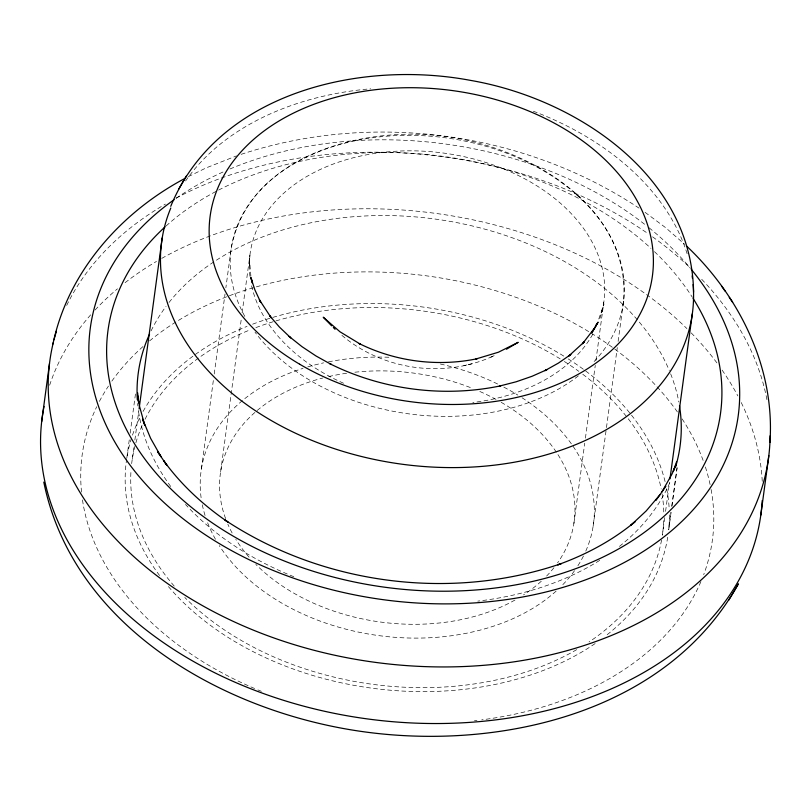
<?xml version="1.0" encoding="UTF-8"?>
<svg xmlns="http://www.w3.org/2000/svg" width="811" height="811" viewBox="0 0 811 811"><rect width="100%" height="100%" fill="white"/><g stroke="black" fill="none" stroke-linecap="round" stroke-linejoin="round"><path stroke-width="0.61" stroke-dasharray="4.05 3.04" d="M618.114 341.38L623.71 300.09C630.035 203.338 523.338 144.571 439.714 135.822C359.364 126.334 247.467 157.344 231.105 249.048L225.874 287.773M126.82 457.972L129.334 439.38M130.166 433.175L135.863 391.024M132.335 458.783L133.866 447.49M134.869 440.008L138.955 409.829M201.402 468.9L213.546 378.96M214.226 373.962L225.022 294.018M220.643 471.718L241.455 317.8M242.124 312.793L249.91 255.232L249.322 266.748L249.362 258.172L250.964 276.886M573.884 523.46L584.741 443.181M585.42 438.163L595.264 365.406M595.943 360.398L603.749 302.696L601.296 313.969L603.962 303.872L597.9 321.592M593.125 526.278L606.304 428.806M606.466 427.579L617.283 347.574M664.736 517.631L662.364 535.138A267.772 188.345 7.7 0 0 663.722 520.632M665.578 511.376L669.47 482.616M671.062 512.41L668.72 529.765A273.348 192.278 7.7 0 0 669.349 513.647M671.903 506.206L677.094 467.775M668.903 527.322L670.94 512.44M671.792 506.236L677.063 467.805M623.01 305.159L623.71 300.09M188.304 176.646L206.166 167.887L236.488 155.894M341.918 335.379C383.066 370.313 444.681 378.757 493.615 355.897M490.888 357.205L494.152 355.654M241.181 154.323C372.553 111.107 523.764 131.696 638.997 208.092M468.484 364.544L471.982 363.744M463.75 365.67L466.954 364.93M645.1 212.35L665.689 227.719L684.646 244.283M522.031 397.755A197.965 139.249 7.7 0 1 585.542 551.642M583.444 556.032A197.965 139.249 7.7 0 1 577.3 566.656M574.533 570.701A197.965 139.249 7.7 0 1 561.617 585.897M556.133 591.107A197.965 139.249 7.7 0 1 219.305 545.631M215.462 539.254A197.965 139.249 7.7 0 1 207.494 522.436M205.061 515.472A197.965 139.249 7.7 0 1 202.314 504.847M201.108 497.69A197.965 139.249 7.7 0 1 303.04 368.346M307.774 366.896A197.965 139.249 7.7 0 1 323.609 362.852M328.425 361.858A197.965 139.249 7.7 0 1 389.787 357.296M440.353 364.007A197.965 139.249 7.7 0 1 498.339 384.353M503.834 387.131A197.965 139.249 7.7 0 1 517.813 395.089M244.821 316.402A197.965 139.249 7.7 0 1 445.776 137.829A197.965 139.249 7.7 0 1 592.486 363.247M578.355 375.858A197.965 139.249 7.7 0 1 255.009 332.145M66.705 305.412A362.608 255.059 7.7 0 1 165.403 204.098M176.007 198.188A362.608 255.059 7.7 0 1 648.415 233.903M652.571 236.842A362.608 255.059 7.7 0 1 690.11 267.721M701.718 279.298A362.608 255.059 7.7 0 1 767.368 402.226M176.19 198.249A326.904 229.939 7.7 0 1 224.272 171.445M229.979 168.982A326.904 229.939 7.7 0 1 646.174 225.499M649.053 227.79A326.904 229.939 7.7 0 1 690.496 268.431M669.815 482.667A273.348 192.278 7.7 0 1 618.955 546.776M599.714 560.35A273.348 192.278 7.7 0 1 477.791 601.123M293.805 576.692A273.348 192.278 7.7 0 1 185.516 504.452M170.736 486.509A273.348 192.278 7.7 0 1 138.306 409.717M137.85 405.976A273.348 192.278 7.7 0 1 137.606 403.483M151.12 330.807A273.348 192.278 7.7 0 1 166.062 306.345M169.012 302.493A273.348 192.278 7.7 0 1 435.193 219.061A273.348 192.278 7.7 0 1 669.288 370.485M670.656 373.851A273.348 192.278 7.7 0 1 678.837 402.013M166.093 225.985A309.052 217.389 7.7 0 1 650.98 248.379M654.477 251.663A309.052 217.389 7.7 0 1 692.412 297.363M667.706 537.196A273.348 192.278 7.7 0 1 606.07 635.571M595.112 643.589A273.348 192.278 7.7 0 1 167.958 586.049M159.554 575.496A273.348 192.278 7.7 0 1 140.273 416.712M143.06 411.471A273.348 192.278 7.7 0 1 247.031 326.377M252.626 324.187A273.348 192.278 7.7 0 1 564.152 356.333M568.247 358.908A273.348 192.278 7.7 0 1 665.344 482.636M666.693 488.8A273.348 192.278 7.7 0 1 669.105 507.422M49.633 385.225A362.608 255.059 7.7 0 1 90.893 314.607M95.069 310.005A362.608 255.059 7.7 0 1 117.453 288.828M125.097 282.664A362.608 255.059 7.7 0 1 156.452 261.436M161.754 258.385A362.608 255.059 7.7 0 1 686.887 328.577M691.215 332.915A362.608 255.059 7.7 0 1 717.826 364.129M722.104 370.11A362.608 255.059 7.7 0 1 737.858 395.93M741.244 402.58A362.608 255.059 7.7 0 1 762.289 482.312M711.085 489.449A317.983 223.664 7.7 0 1 703.695 574.644M700.917 581.588A317.983 223.664 7.7 0 1 481.775 719.844M476.929 720.432A317.983 223.664 7.7 0 1 474.496 720.715M261.375 691.317A317.983 223.664 7.7 0 1 257.979 689.928M254.613 688.509A317.983 223.664 7.7 0 1 82.428 499.525M81.526 492.084A317.983 223.664 7.7 0 1 96.722 406.727M99.398 401.404A317.983 223.664 7.7 0 1 108.451 386.087M111.847 381.119A317.983 223.664 7.7 0 1 143.162 346.409M149.589 340.904A317.983 223.664 7.7 0 1 677.367 411.907M682.122 418.912A317.983 223.664 7.7 0 1 703.431 461.277M705.377 466.964A317.983 223.664 7.7 0 1 710.091 484.502M661.573 539.994A267.772 188.345 7.7 0 1 589.06 641.967M576.682 649.662A267.772 188.345 7.7 0 1 184.807 597.474M174.213 586.089A267.772 188.345 7.7 0 1 131.078 469.67M131.666 463.608A267.772 188.345 7.7 0 1 142.432 424.852M145.057 419.267A267.772 188.345 7.7 0 1 250.092 329.864M255.881 327.614A267.772 188.345 7.7 0 1 560.168 358.847M564.385 361.503A267.772 188.345 7.7 0 1 578.78 371.316M582.785 374.287A267.772 188.345 7.7 0 1 661.198 488.982M662.06 493.818A267.772 188.345 7.7 0 1 663.814 514.539M501.168 402.297A178.511 125.563 7.7 0 1 557.583 562.854M553.923 567.741A178.511 125.563 7.7 0 1 546.624 576.033M541.282 581.234A178.511 125.563 7.7 0 1 523.521 594.899M514.965 600.059A178.511 125.563 7.7 0 1 255.83 564.385M249.099 557.198A178.511 125.563 7.7 0 1 235.808 539.345M232.128 532.989A178.511 125.563 7.7 0 1 227.861 524.22M225.6 518.574A178.511 125.563 7.7 0 1 322.707 378.038M328.698 376.578A178.511 125.563 7.7 0 1 347.534 373.121M354.914 372.219A178.511 125.563 7.7 0 1 471.83 388.134M479.828 391.48A178.511 125.563 7.7 0 1 495.997 399.397M185.597 180.985A267.772 188.345 7.7 0 1 370.627 88.794M533.364 111.239A267.772 188.345 7.7 0 1 687.333 254.472M249.97 276.358A178.511 125.563 7.7 0 1 441.883 152.843A178.511 125.563 7.7 0 1 599.045 320.791M592.74 334.294A178.511 125.563 7.7 0 1 472.833 402.509M343.55 383.248A178.511 125.563 7.7 0 1 251.268 284.276M579.186 197.022L574.097 192.491L579.186 197.022"/><path stroke-width="1.22" d="M769.933 442.421C775.174 368.285 739.622 296.096 686.471 245.956M41.665 421.73L49.501 363.561M139.107 408.714L162.22 237.876M669.977 478.865L692.32 313.776M760.789 515.228L768.828 455.579M52.948 344.046C67.901 271.898 120.991 212.34 185.03 178.369M676.577 461.854L673.231 471.313L676.019 464.774L671.974 474.09L661.918 491.922M170.756 206.308C217.439 92.718 360.023 59.619 470.319 80.35C575.334 98.374 691.844 174.943 693.577 292.142M595.527 326.336L596.947 323.488M186.459 175.886L178.643 189.196M728.836 600.079L738.375 583.839C666.044 713.913 497.538 751.331 360.135 731.258C223.694 711.399 73.375 627.379 43.794 482.099M595.051 327.279L598.072 322.17L591.797 332.834L594.767 327.796L582.521 343.722L584.478 341.654L568.734 356.049L570.843 354.448L558.495 363.044L544.891 370.657L546.928 369.654L532.006 376.294L516.1 381.799L499.353 386.107L500.823 385.803C443.576 397.826 382.316 389.848 329.965 363.784L331.253 364.443L316.067 356.019L301.976 346.652L289.121 336.423L290.784 337.903L279.44 327.076L269.546 315.611L271.138 317.689L259.358 299.756L260.676 302.25L254.907 289.943L250.812 277.413L252.353 283.11M655.987 500.377L665.851 486.316M659.84 494.882L646.164 510.95L630.573 525.508L635.023 521.747C612.193 540.744 585.613 554.836 557.725 564.841L561.303 563.594C450.612 601.438 322.383 584.569 224.931 519.983L227.982 522.081C203.449 505.294 181.188 484.907 163.751 460.749L167.005 465.504L157.689 451.828L161.034 456.735L150.643 438.376L142.554 419.115L144.845 425.511L139.401 405.824L137.698 395.829L138.64 402.854L137.657 392.869M506.48 349.217L518.178 342.333L498.4 352.227L475.925 358.979L477.162 358.726C437.595 367.028 395.261 361.524 359.08 343.499L360.175 344.067L340.012 331.811L323.234 317.202L331.618 325.819M333.351 327.553L335.085 329.286M721.76 286.293L725.014 291.048M729.282 297.363L732.637 302.26M251.43 278.964L252.13 282.076M770.115 435.811A362.608 255.059 7.7 0 1 377.308 662.628A362.608 255.059 7.7 0 1 53.384 342.222M54.002 339.779A362.608 255.059 7.7 0 1 56.435 331.273M691.296 269.394A326.904 229.939 7.7 0 1 609.882 569.687A326.904 229.939 7.7 0 1 173.392 510.849A326.904 229.939 7.7 0 1 174.132 199.688M679.476 405.723A273.348 192.278 7.7 0 1 675.431 467.389M137.323 399.732A273.348 192.278 7.7 0 1 149.538 334.162M693.081 298.407A309.052 217.389 7.7 0 1 589.364 563.26A309.052 217.389 7.7 0 1 194.366 509.683A309.052 217.389 7.7 0 1 165.18 226.806M762.198 500.59A362.608 255.059 7.7 0 1 369.39 719.185A362.608 255.059 7.7 0 1 44.037 406.433M693.121 284.539A267.772 188.345 7.7 0 1 397.613 463.598A267.772 188.345 7.7 0 1 170.786 208.032M692.138 275.902A267.772 188.345 7.7 0 1 692.472 278.366M299.664 364.21A223.147 156.959 7.7 0 0 652.044 278.437A223.147 156.959 7.7 0 0 342.1 95.647A223.147 156.959 7.7 0 0 299.664 364.21"/></g></svg>
